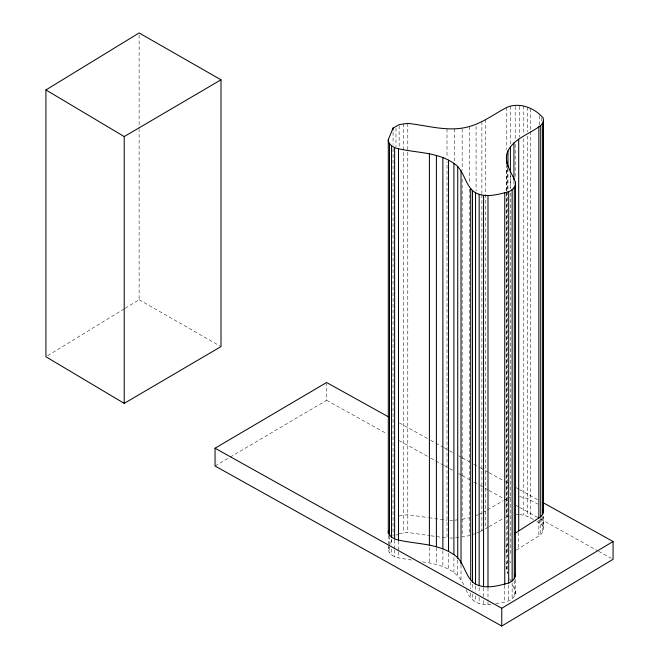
<?xml version="1.0" encoding="UTF-8"?>
<svg xmlns="http://www.w3.org/2000/svg" width="659" height="659" viewBox="0 0 659 659"><rect width="100%" height="100%" fill="white"/><g stroke="black" fill="none" stroke-linecap="round" stroke-linejoin="round"><path stroke-width="0.49" stroke-dasharray="3.29 2.47" d="M411.455 560.026C403.778 558.041 391.726 559.392 388.275 550.207L389.049 546.929M507.348 168.424L507.348 573.404L506.425 568.882L506.549 564.368L507.397 561.756M495.873 603.496C503.081 602.787 515.857 601.189 515.462 591.395L511.812 583.297M507.397 543.972L506.549 546.583L506.425 551.097L507.348 555.619M516.318 550.15L538.864 535.899C545.965 532.266 542.892 523.213 543.461 516.928M390.507 543.37L391.965 539.82M47.67 355.679L124.312 308.807M125.185 308.272L139.115 299.746L139.115 129.411M215.048 466.004L229.217 457.659M230.098 457.14L326.6 400.31L326.6 383.505M487.372 509.852L503.262 500.733M504.143 500.23L506.787 498.706M488.253 527.126L485.601 528.65L485.601 119.559M489.135 526.623L505.025 517.504M483.376 512.109L485.601 510.865M480.238 531.484L484.118 529.482M395.985 535.223L398.357 534.111M476.086 515.593L477.75 514.836M478.574 514.457L481.894 512.933M476.918 532.999L479.406 531.862M508.369 498.179L510.733 497.388M509.16 515.7L506.787 516.491L506.787 167.996M473.269 534.325L476.086 533.378M399.148 515.956L407.789 514.679L427.905 517.562M399.148 533.741L407.789 532.464L429.915 535.635M462.165 519.234L469.505 517.793M466.341 589.665C469.002 600.53 480.452 606.469 490.947 604.245M454.578 520.223L459.323 519.605M455.526 537.884L461.218 537.143M516.079 514.44L518.74 514.374M449.85 520.272L452.692 520.239M449.85 538.057L454.578 538.008M428.91 517.71L447.016 520.305M430.92 535.783L447.016 538.09L447.016 161.859M519.621 496.565L527.653 498.591L537.686 504.053M519.621 514.349L527.653 516.376L535.899 520.874M422.419 561.888C438.688 563.799 457.659 569.467 464.406 586.065M536.797 521.36L541.772 524.786L543.271 527.208L543.461 529.77M399.338 422.889L429.874 439.841M430.772 440.336L443.342 447.313M444.24 447.815L448.73 450.303M449.627 450.805L453.219 452.799M458.615 455.789L461.308 457.28M462.206 457.783L469.389 461.77M473.879 464.257L479.266 467.247M480.164 467.75L484.653 470.238M485.551 470.74L488.245 472.231M489.143 472.734L505.313 481.704M506.211 482.207L508.905 483.698M516.088 487.685L518.781 489.184M519.679 489.678L537.637 499.646M326.6 400.31L386.767 433.704M399.338 440.682L429.874 457.626M430.772 458.12L443.342 465.097M444.24 465.6L448.73 468.088M449.627 468.59L453.219 470.584M458.615 473.574L461.308 475.065M462.206 475.567L469.389 479.554M473.879 482.05L479.266 485.04M480.164 485.535L484.653 488.031M485.551 488.525L488.245 490.024M489.143 490.518L505.313 499.489M506.211 499.992L508.905 501.483M516.088 505.469L518.781 506.969M519.679 507.463L539.433 518.427M540.331 518.93L597.804 550.825M598.701 551.328L611.28 558.305M139.115 299.746L220.114 346.09M509.778 561.015L510.593 562.819M509.778 578.8L511.409 582.399M543.271 516.343L543.271 527.208M542.612 516.508L542.612 532.324M541.772 117.747L541.772 121.857M541.772 517.867L541.772 524.786M540.726 518.757L540.726 534.564M539.474 115.77L539.474 125.012M539.474 519.844L539.474 522.809M538.864 520.091L538.864 535.899M530.536 108.875L530.536 130.449M530.536 131.47L530.536 517.974M527.653 107.285L527.653 131.932M527.653 136.042L527.653 516.376M523.781 105.893L523.781 134.658M523.781 138.761L523.781 514.992M519.621 106.288L519.621 137.097M518.707 532.554L518.707 548.37M515.462 579.541L515.396 594.105M515.19 106.396L515.19 140.285M515.19 144.395L515.19 178.292M514.284 580.694L514.284 596.502M513.921 180.846L513.921 184.957M512.134 583.083L512.134 598.891M510.733 106.083L510.733 144.082M510.733 175.92L510.733 188.243M510.42 173.581L510.42 188.985M510.42 193.095L510.42 555.974M508.69 585.011L508.69 600.819M507.965 168.383L507.965 189.949M506.787 107.401L506.787 149.511M506.549 164.519L506.549 191.217M506.549 192.247L506.425 568.882M504.745 585.34L504.745 602.137M487.989 587.902L487.989 600.744M487.989 601.733L487.989 604.698M483.558 587.713L483.558 596.601M483.558 600.555L483.558 604.509M481.894 121.627L481.894 193.524M481.894 194.553L481.894 530.726M479.159 587.606L479.159 593.537M479.159 597.482L479.159 603.413M476.086 126.339L476.086 191.044M475.551 586.065L475.551 591.996M475.551 595.95L475.551 601.881M472.47 584.236L472.47 590.159M472.47 594.113L472.47 600.044M470.707 581.955L470.707 588.874M470.707 592.828L470.707 597.771M469.505 126.487L469.505 182.971M469.505 189.141L469.505 535.578L462.165 537.019L462.165 177.222M462.165 128.958L462.165 170.038M461.02 564.944L461.02 579.763M457.733 560.166L457.733 575.974M454.578 128.909L454.578 161.776M453.911 557.654L453.911 572.473M448.524 553.453L448.524 569.269M447.016 128.999L447.016 157.756M442.864 550.693L442.864 566.509M436.398 547.695L436.398 564.491M429.396 547.258L429.396 563.074M407.789 123.373L407.789 532.464M403.613 123.637L403.613 532.727M399.148 125.68L399.148 147.245M398.506 541.031L398.506 550.908M398.506 551.896L398.506 557.827M395.985 128.184L395.985 146.669M394.617 539.943L394.617 548.832M394.617 549.82L394.617 556.74M393.061 132.171L393.061 144.494M393.061 148.605L393.061 536.162M391.545 539.095L391.545 545.026M391.545 548.972L391.545 554.903M389.51 535.981L389.51 545.858M389.51 546.846L389.51 552.777M388.275 535.388L388.275 545.265M388.316 545.734L388.275 550.207M139.115 35.001L139.115 128.381"/><path stroke-width="0.99" d="M388.316 139.609L388.275 141.117C389.708 145.532 394.173 147.962 398.506 148.736C416.966 153.003 437.749 152.072 453.911 163.383C464.85 170.236 464.71 186.398 475.551 192.782C485.922 198.211 498.097 194.421 508.69 191.728C512.463 190.204 516.079 186.686 515.462 182.304C511.87 172.46 502.776 161.883 507.965 150.919C514.111 138.645 528.477 134.469 538.864 126.808C541.879 125.086 544.177 121.684 543.271 118.118C535.042 108.027 519.432 101.898 506.787 107.401C494.448 113.859 483.096 122.673 469.505 126.487C449.084 132.484 428.226 125.572 407.789 123.373L399.148 124.65L393.061 128.06L388.316 139.609L388.316 533.881M388.316 530.915L388.275 532.423C389.708 536.838 394.173 539.268 398.506 540.042C416.966 544.309 437.749 543.378 453.911 554.689C464.85 561.542 464.71 577.704 475.551 584.088C485.922 589.517 498.097 585.736 508.69 583.034C512.463 581.51 516.079 577.992 515.462 573.61M514.72 533.559L540.726 516.78L542.612 514.539L543.461 511.985L543.461 120.679M45.924 89.945L139.115 32.95L221.004 79.797L221.004 346.601L124.213 403.374L45.924 356.741L45.924 89.945L124.213 136.57L124.213 403.374M388.563 416.908L326.6 382.517L215.048 448.211L215.048 466.004L501.754 626.05L501.754 608.265L613.076 541.517L543.024 502.636M501.754 626.05L613.076 559.302L613.076 541.517M124.213 136.57L221.004 79.797M215.048 448.211L501.754 608.265M543.271 509.423L543.461 511.985M542.612 123.225L542.612 514.539M540.726 125.474L540.726 516.78M538.864 126.808L538.864 518.114M518.707 139.271L518.707 530.577M515.462 182.304L515.396 576.32M514.284 187.411L514.284 578.717M513.921 142.846L513.921 179.816M512.134 189.8L512.134 581.106M510.42 146.875L510.42 172.551M508.69 191.728L508.69 583.034M507.965 150.919L507.965 167.353M506.549 155.277L506.549 163.49M504.745 193.046L504.745 584.352M487.989 195.608L487.989 586.914M483.558 195.418L483.558 586.724M479.159 194.323L479.159 585.629M475.551 192.782L475.551 584.088M472.47 190.953L472.47 582.259M470.707 188.672L470.707 579.986M461.02 170.673L461.02 563.956M457.733 166.884L457.733 558.189M453.911 163.383L453.911 554.689M448.524 160.17L448.524 551.476M442.864 157.41L442.864 548.716M436.398 155.4L436.398 546.706M429.396 153.975L429.396 545.29M398.506 148.736L398.506 540.042M394.617 147.649L394.617 538.955M393.061 128.06L393.061 130.111M391.545 145.812L391.545 537.118M389.51 143.687L389.51 534.993"/></g></svg>
